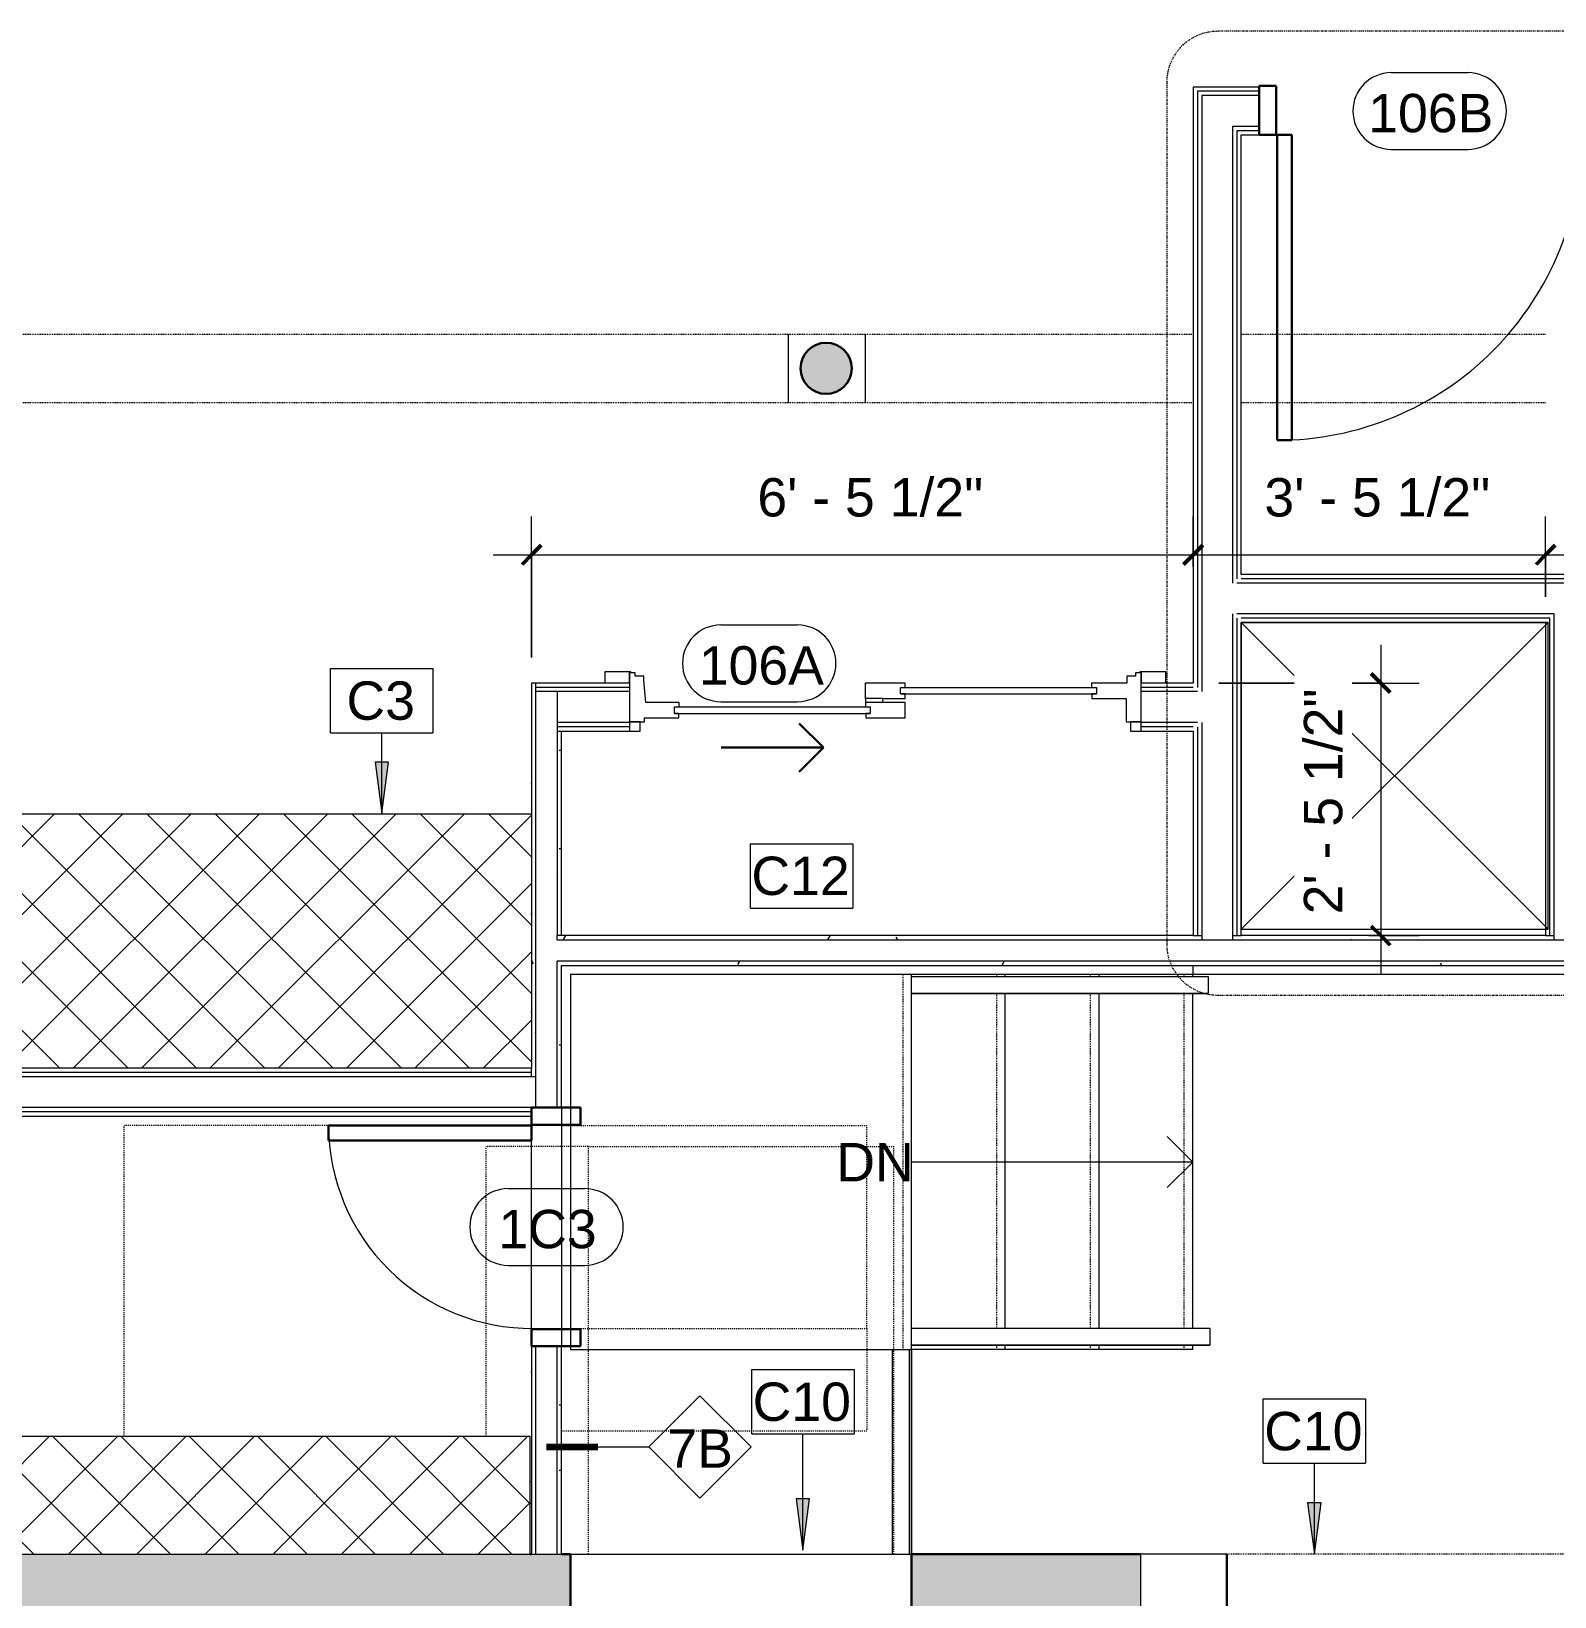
# Model space of a CAD drawing. Header units: inches. Extents: x -1287 to 1590, y -3558 to 989.
# Drawn here: x -964.3 to -785.6, y 31.3 to 214.9 of the extents above; entities that cross this region are included whole.
import ezdxf

# ---------------------------------------------------------------- set-up
doc = ezdxf.new("R2010")
doc.units = ezdxf.units.IN
doc.header["$MEASUREMENT"] = 0
for name, pattern in [('Dash', [0.25, 0.125, -0.125]), ('Dash 1_16_', [0.125, 0.0625, -0.0625]), ('Dash Dot 3_16_', [0.3125, 0.1875, -0.0625, 0, -0.0625]), ('Overhead', [0.15625, 0.09375, -0.0625]), ('Overhead 1_16_', [0.101562, 0.0625, -0.039062])]:
    doc.linetypes.add(name, pattern=pattern)
for name, color, linetype, lineweight in [('A-ANNO-DIMS', 211, 'Continuous', 9), ('A-ANNO-DIMS-48', 211, 'Continuous', 9), ('A-ANNO-KEYN', 231, 'Continuous', 9), ('A-ANNO-SYMB', 150, 'Continuous', 9), ('A-DETL', 90, 'Continuous', 9), ('A-DETL-GENF', 92, 'Continuous', 18), ('A-DETL-MEDM', 33, 'Continuous', 18), ('A-DOOR', 31, 'Continuous', 18), ('A-DOOR-FRAM', 31, 'Continuous', 30), ('A-DOOR-GLAZ', 31, 'Continuous', 30), ('A-DOOR-IDEN', 31, 'Continuous', 9), ('A-DOOR-OPNG', 31, 'Continuous', 30), ('A-FLOR-HRAL', 11, 'Continuous', 18), ('A-GENM', 13, 'Continuous', 9), ('A-WALL', 113, 'Continuous', 18), ('A-WALL-IDEN', 211, 'Continuous', 9), ('A-WALL-PATT', 111, 'Continuous', 18), ('I-WALL', 2, 'Continuous', 18), ('Q-CASE', 31, 'Continuous', 9), ('S-COLS', 52, 'Continuous', 18), ('S-STRS', 31, 'Continuous', 18), ('S-STRS-ANNO', 31, 'Continuous', 9), ('S-STRS-IDEN', 31, 'Continuous', 9)]:
    doc.layers.add(name, color=color, linetype=linetype, lineweight=lineweight)
doc.styles.add('Arial', font='arial.ttf', dxfattribs={"height": 4.5})
doc.styles.add('Swis721 Lt BT', font='swissl.ttf', dxfattribs={"height": 4.5})
doc.dimstyles.new('OTJ_-_3_32__Linear', dxfattribs={"dimscale": 12, "dimtxt": 4.748918, "dimasz": 0.1875, "dimexe": 0.375, "dimexo": 0.25, "dimgap": 0.25, "dimtad": 1, "dimdec": 1, "dimrnd": 0.5, "dimzin": 3, "dimdsep": 46, "dimlunit": 4, "dimtxsty": 'Swis721 Lt BT', "dimblk1": 'OBLIQUE', "dimblk2": 'OBLIQUE', "dimsah": 1, "dimcen": 0.09, "dimdle": 0.375, "dimazin": 0, "dimtfac": 1, "dimtdec": 4, "dimtix": 1, "dimtmove": 0, "dimatfit": 3, "dimfxl": 1, "dimtvp": 1, "dimtfill": 1, "dimfrac": 2, "dimtolj": 1, "dimtzin": 0, "dimarcsym": 2})
doc.dimstyles.new('OTJ_-_3_32__Linear__1_2__Tolerance', dxfattribs={"dimscale": 12, "dimtxt": 4.748918, "dimasz": 0.1875, "dimexe": 0.375, "dimexo": 0.25, "dimgap": 0.25, "dimtad": 1, "dimdec": 1, "dimrnd": 0.5, "dimzin": 3, "dimdsep": 46, "dimlunit": 4, "dimtxsty": 'Swis721 Lt BT', "dimblk1": 'OBLIQUE', "dimblk2": 'OBLIQUE', "dimsah": 1, "dimcen": 0.09, "dimdle": 0.375, "dimazin": 0, "dimtfac": 1, "dimtdec": 4, "dimtix": 1, "dimtmove": 0, "dimatfit": 3, "dimfxl": 1, "dimtvp": 1, "dimfrac": 2, "dimtolj": 1, "dimtzin": 0, "dimarcsym": 2})
pattern_1 = [(0, (0, 0), (15.36, 3.84), [0.634, -10.886, 0.634, -10.886, -61.44]), (0, (0, 0), (15.36, 3.84), [-23.04, 0.634, -22.406, 0.634, -10.886, -26.88]), (0, (0, 0), (15.36, 3.84), [-57.6, 0.634, -7.046, 0.634, -18.566]), (120, (5.76, 1.92), (-11.005538, 11.38215), [0.634, -10.886, 0.634, -10.886, -61.44]), (120, (5.76, 1.92), (-11.005538, 11.38215), [-23.04, 0.634, -22.406, 0.634, -10.886, -26.88]), (120, (5.76, 1.92), (-11.005538, 11.38215), [-57.6, 0.634, -7.046, 0.634, -18.566]), (240, (7.68, 9.6), (-4.354462, -15.22215), [0.634, -10.886, 0.634, -10.886, -61.44]), (240, (7.68, 9.6), (-4.354462, -15.22215), [-23.04, 0.634, -22.406, 0.634, -10.886, -26.88]), (240, (7.68, 9.6), (-4.354462, -15.22215), [-57.6, 0.634, -7.046, 0.634, -18.566])]

# ---------------------------------------------------------------- blocks, each defined once
blk = doc.blocks.new('Concrete-Round-Column - 10_-4877615-1st Floor Construction')
at = {"layer": 'S-COLS', "lineweight": 9}
blk.add_hatch(color=7, dxfattribs=at).paths.add_polyline_path([(0, -3), (1.15, -2.77), (2.12, -2.12), (2.77, -1.15), (3, 0), (2.77, 1.15), (2.12, 2.12), (1.15, 2.77), (0, 3), (-1.15, 2.77), (-2.12, 2.12), (-2.77, 1.15), (-3, 0), (-2.77, -1.15), (-2.12, -2.12), (-1.15, -2.77)], flags=0)
at = {"layer": 'S-COLS', "color": 8, "lineweight": 30}
for start, end in [(360, 180), (180, 360)]:
    blk.add_arc((0, 0), 3, start, end, dxfattribs=at)
blk = doc.blocks.new('Single Flush - D2 3_ X 8_-8252890-1st Floor Construction')
at = {"layer": 'A-DOOR', "lineweight": 30}
for p, q in [((16.15625, 38.625), (16.15625, 2.8125)), ((17.90625, 38.625), (16.15625, 38.625)), ((17.90625, 2.8125), (17.90625, 38.625)), ((16.15625, 2.8125), (17.90625, 2.8125))]:
    blk.add_line(p, q, dxfattribs=at)
at = {"layer": 'A-DOOR', "lineweight": 9}
blk.add_arc((17.90625, 2.8125), 35.8125, 90, 180.5, dxfattribs=at)
at = {"layer": 'A-DOOR-FRAM'}
for p, q in [((-20, -2.9375), (-20, 2.8125)), ((-20, 2.8125), (-18, 2.8125)), ((-18, -2.9375), (-18, 2.8125)), ((18.000004, -2.9375), (18.000004, 2.8125)), ((18.000004, 2.8125), (20.000004, 2.8125)), ((20.000004, -2.9375), (20.000004, 2.8125)), ((-20, -2.9375), (-18, -2.9375)), ((18.000004, -2.9375), (20.000004, -2.9375))]:
    blk.add_line(p, q, dxfattribs=at)
blk = doc.blocks.new('Door-Sliding-JELD-WEN-2_Panel-Stationary_Active-Wide_Stile-EpicVue - D6 5_ X 8_-8222142-1st Floor Construction')
at = {"layer": 'A-DETL-GENF', "lineweight": 9}
for p, q in [((-29.86, 4.12), (-32.91, 4.12)), ((-32.91, 4.12), (-32.91, 2.86)), ((-30, 2.86), (-30, 4.04)), ((-30, 4.04), (-29.86, 4.04)), ((-29.34, 4.01), (-30, 4.01)), ((-30, 4.01), (-30, -1.74)), ((-29.86, 4.04), (-29.86, 4.12)), ((-29.34, 3.61), (-29.34, 4.01)), ((30, 4.01), (29.34, 4.01)), ((29.34, 4.01), (29.34, 3.61)), ((29.86, 4.12), (29.86, 4.04)), ((32.91, 4.12), (29.86, 4.12)), ((29.86, 4.04), (30, 4.04)), ((30, 4.04), (30, 2.86)), ((30, -1.74), (30, 4.01)), ((32.91, 2.86), (32.91, 4.12)), ((-32.91, 2.86), (-30, 2.86)), ((-28.34, 3.61), (-29.34, 3.61)), ((-28.34, 3.12), (-28.34, 3.61)), ((-28.11, 0.52), (-28.34, 3.12)), ((2.32, 2.8), (-2.37, 2.8)), ((-2.37, 2.8), (-2.37, 0.96)), ((1.78, 1.54), (1.78, 2.29)), ((1.78, 2.29), (2.32, 2.29)), ((2.32, 2.29), (2.32, 2.8)), ((24.2, 2.8), (24.2, 2.29)), ((28.33, 2.8), (24.2, 2.8)), ((24.2, 2.29), (24.75, 2.29)), ((24.75, 2.29), (24.75, 1.54)), ((29.34, 3.61), (28.33, 3.61)), ((28.33, 3.61), (28.33, 2.8)), ((30, 2.86), (32.91, 2.86)), ((-24.21, 0.52), (-28.11, 0.52)), ((-24.75, -0.74), (-24.75, 0.01)), ((-24.75, 0.01), (-24.21, 0.01)), ((-24.21, 0.01), (-24.21, 0.52)), ((-2.37, 0.96), (-2.32, 0.96)), ((-2.32, 1.01), (-2.32, 0.96)), ((-0.28, 1.01), (-2.32, 1.01)), ((-2.32, 0.96), (-2.32, 0.01)), ((-0.28, 0.52), (-2.32, 0.52)), ((-2.32, 0.01), (-1.78, 0.01)), ((-1.78, 0.01), (-1.78, -0.74)), ((-0.28, 0.52), (-0.28, 1.01)), ((-0.28, 1.01), (2.31, 1.01)), ((2.31, 0.52), (-0.28, 0.52)), ((2.31, 1.54), (1.78, 1.54)), ((2.31, 1.01), (2.31, 1.54)), ((2.31, -1.27), (2.31, 0.52)), ((24.75, 1.54), (24.21, 1.54)), ((24.21, 1.54), (24.21, 1.01)), ((24.21, 1.01), (28.25, 1.01)), ((28.25, 1.01), (28.25, -1.74)), ((-30, -1.74), (-28.25, -1.74)), ((-28.25, -1.74), (-28.25, -1.27)), ((-28.25, -1.27), (-24.22, -1.27)), ((-24.22, -0.74), (-24.75, -0.74)), ((-24.22, -1.27), (-24.22, -0.74)), ((-1.78, -0.74), (-2.31, -0.74)), ((-2.31, -0.74), (-2.31, -1.27)), ((-2.31, -1.27), (2.31, -1.27)), ((28.25, -1.74), (30, -1.74))]:
    blk.add_line(p, q, dxfattribs=at)
at = {"layer": 'A-DOOR-FRAM', "lineweight": 9}
for p, q in [((-28.75, -1.74), (-30, -1.74)), ((-30, -1.74), (-30, -2.81)), ((-28.75, -2.81), (-28.75, -1.74)), ((28.75, -1.74), (28.75, -2.81)), ((30, -1.74), (28.75, -1.74)), ((30, -2.81), (30, -1.74)), ((-30, -2.81), (-28.75, -2.81)), ((28.75, -2.81), (30, -2.81))]:
    blk.add_line(p, q, dxfattribs=at)
at = {"layer": 'A-DOOR-GLAZ', "lineweight": 9}
for p, q in [((1.78, 2.29), (24.75, 2.29)), ((-24.75, 0.01), (-1.78, 0.01)), ((1.78, 1.54), (24.75, 1.54)), ((-24.75, -0.74), (-1.78, -0.74))]:
    blk.add_line(p, q, dxfattribs=at)
at = {"layer": 'A-DOOR-OPNG'}
for p, q in [((-10.1, -1.92), (-7.27, -4.75)), ((-7.27, -4.75), (-19.27, -4.75)), ((-10.1, -7.58), (-7.27, -4.75))]:
    blk.add_line(p, q, dxfattribs=at)
blk = doc.blocks.new('Single Flush - D13 3_ X 8_-8254427-1st Floor Construction')
at = {"layer": 'A-DOOR', "lineweight": 30}
for p, q in [((16.16, -10), (17.91, -10)), ((16.16, -45.81), (16.16, -10)), ((17.91, -10), (17.91, -45.81)), ((17.91, -45.81), (16.16, -45.81))]:
    blk.add_line(p, q, dxfattribs=at)
at = {"layer": 'A-DOOR', "lineweight": 9}
blk.add_arc((17.91, -10), 35.81, 179.5, 270, dxfattribs=at)
at = {"layer": 'A-DOOR-FRAM'}
for p, q in [((-20, -4.25), (-20, -10)), ((-20, -4.25), (-18, -4.25)), ((-18, -4.25), (-18, -10)), ((18, -4.25), (18, -10)), ((18, -4.25), (20, -4.25)), ((20, -4.25), (20, -10)), ((-20, -10), (-18, -10)), ((18, -10), (20, -10))]:
    blk.add_line(p, q, dxfattribs=at)
at = {"layer": 'A-GENM', "linetype": 'Dash'}
for p, q in [((-17.91, 57.81), (-29.91, 57.81)), ((-29.91, 23.78), (-29.91, 57.81)), ((-17.91, 57.81), (17.91, 57.81)), ((-17.91, 10), (-17.91, 57.81)), ((17.91, 10), (17.91, 57.81)), ((17.87, 10), (17.91, 10)), ((-35.91, -10), (-35.91, -10.38)), ((17.87, -10), (17.91, -10)), ((17.91, -10), (17.91, -69.81)), ((-35.91, -12.38), (-35.91, -60.38)), ((-35.91, -62.38), (-35.91, -69.81)), ((-35.91, -69.81), (17.91, -69.81))]:
    blk.add_line(p, q, dxfattribs=at)
blk = doc.blocks.new('Desk10 - Desk-7240218-1st Floor Construction')
at = {"layer": 'Q-CASE'}
h = blk.add_hatch(dxfattribs=at)
h.set_pattern_fill('FP_15', color=256, style=0, pattern_type=2)
h.set_pattern_definition([(225, (1396.877, 929.19), (4.006467, -4.006467), []), (315, (1396.877, 929.19), (4.006467, 4.006467), [])])
h.paths.add_polyline_path([(2337.18, 835.94), (2302.48, 835.94), (2302.48, 806.12), (2377.1, 806.12), (2377.1, 835.94)], flags=0)
for p, q in [((2377.1, 806.12), (2377.1, 835.94)), ((2302.48, 806.12), (2377.1, 806.12))]:
    blk.add_line(p, q, dxfattribs=at)
blk = doc.blocks.new('Single Flush - D2 2_X8_-8192803-1st Floor Construction')
at = {"layer": 'A-DOOR', "lineweight": 30}
for p, q in [((10.16, 25.56), (10.16, 1.75)), ((11.91, 25.56), (10.16, 25.56)), ((11.91, 1.75), (11.91, 25.56)), ((10.16, 1.75), (11.91, 1.75))]:
    blk.add_line(p, q, dxfattribs=at)
at = {"layer": 'A-DOOR', "lineweight": 9}
blk.add_arc((11.91, 1.75), 23.81, 90, 180.5, dxfattribs=at)
at = {"layer": 'A-DOOR-FRAM'}
for p, q in [((-14, -4), (-14, 1.75)), ((-14, 1.75), (-12, 1.75)), ((-12, -4), (-12, 1.75)), ((12, -4), (12, 1.75)), ((12, 1.75), (14, 1.75)), ((14, -4), (14, 1.75)), ((-14, -4), (-12, -4)), ((12, -4), (14, -4))]:
    blk.add_line(p, q, dxfattribs=at)
at = {"layer": 'A-GENM', "linetype": 'Dash'}
for p, q in [((-24.6, 49.56), (11.91, 49.56)), ((11.91, 1.75), (11.91, 49.56)), ((-29.91, 1.75), (-29.91, 1.95)), ((11.87, 1.75), (11.91, 1.75)), ((-23.91, -1.75), (-23.91, -37.56)), ((-11.91, -1.75), (-11.91, -37.56)), ((11.87, -1.75), (11.91, -1.75)), ((11.91, -1.75), (11.91, -37.56)), ((-11.91, -37.56), (-23.91, -37.56)), ((-11.91, -37.56), (11.91, -37.56))]:
    blk.add_line(p, q, dxfattribs=at)
blk = doc.blocks.new('CW Shelves _ Rails - Shelve Rail-8112145-1st Floor Construction')
at = {"layer": 'Q-CASE'}
h = blk.add_hatch(dxfattribs=at)
h.set_pattern_fill('FP_26', color=256, style=0, pattern_type=2)
h.set_pattern_definition([(45, (1005.191, -33.893), (-4.006467, 4.006467), []), (135, (1005.191, -33.893), (-4.006467, -4.006467), [])])
h.paths.add_polyline_path([(99.39, 2.36), (99.39, 16.14), (2, 16.14), (2, 2.36), (91.66, 2.36)], flags=0)
for p, q in [((99.39, 16.14), (2, 16.14)), ((2, 16.14), (2, 2.36)), ((99.39, 2.36), (99.39, 16.14)), ((2, 2.36), (99.39, 2.36))]:
    blk.add_line(p, q, dxfattribs=at)
blk = doc.blocks.new('Door-Opening - Elevator Opening-7712518-1st Floor Construction')
at = {"layer": 'A-DETL-GENF', "linetype": 'Overhead', "lineweight": 9}
for p, q in [((25.68, 10), (-26.32, 10)), ((-26.32, -10), (25.68, -10))]:
    blk.add_line(p, q, dxfattribs=at)
at = {"layer": 'A-DETL-MEDM', "lineweight": 30}
for p, q in [((-26.32, 10), (-26.32, -10)), ((25.68, -10), (25.68, 10))]:
    blk.add_line(p, q, dxfattribs=at)
blk = doc.blocks.new('Top Rail Type - Top Rail_Internal_-8436533-1st Floor Construction')
at = {"layer": 'A-FLOR-HRAL', "lineweight": 9}
for p, q in [((-861.04, 62.75), (-826.04, 62.75)), ((-826.04, 62.75), (-826.04, 60.75)), ((-826.04, 60.75), (-861.04, 60.75)), ((-863.29, 36.25), (-863.29, 60.25)), ((-861.29, 60.25), (-861.29, 36.25))]:
    blk.add_line(p, q, dxfattribs=at)
blk = doc.blocks.new('Top Rail Type - Top Rail_Internal_-V93-1st Floor Construction')
at = {"layer": 'A-FLOR-HRAL', "lineweight": 9}
for p, q in [((-861.04, 62.75), (-826.04, 62.75)), ((-826.04, 62.75), (-826.04, 60.75)), ((-861.04, 60.75), (-826.04, 60.75)), ((-863.29, 36.25), (-863.29, 60.25)), ((-861.29, 36.25), (-861.29, 60.25))]:
    blk.add_line(p, q, dxfattribs=at)
blk = doc.blocks.new('Top Rail Type - Top Rail_Internal_-8436560-1st Floor Construction')
at = {"layer": 'A-FLOR-HRAL', "lineweight": 9}
for p, q in [((-861.04, 104.03), (-826.25, 104.03)), ((-826.25, 104.03), (-826.25, 102.03)), ((-826.25, 102.03), (-861.04, 102.03))]:
    blk.add_line(p, q, dxfattribs=at)
blk = doc.blocks.new('Top Rail Type - Top Rail_Internal_-V94-1st Floor Construction')
at = {"layer": 'A-FLOR-HRAL', "lineweight": 9}
for p, q in [((-861.04, 104.03), (-826.25, 104.03)), ((-826.25, 104.03), (-826.25, 102.03)), ((-861.04, 102.03), (-826.25, 102.03))]:
    blk.add_line(p, q, dxfattribs=at)
blk = doc.blocks.new('Door Tag - Door Tag-41184-1st Floor Construction')
at = {"layer": 'A-DOOR-IDEN'}
for p, q in [((-0.09375, 0.09375), (0.09375, 0.09375)), ((-0.09375, -0.09375), (0.09375, -0.09375))]:
    blk.add_line(p, q, dxfattribs=at)
for centre, start, end in [((-0.09375, 0), 90, 270), ((0.09375, 0), 270, 90)]:
    blk.add_arc(centre, 0.09375, start, end, dxfattribs=at)
blk = doc.blocks.new('DIMBLOCK23-1st Floor Construction')
at = {"layer": 'A-ANNO-DIMS-48'}
for p, q in [((-828, 152.07), (-828, 157.98)), ((-786.65, 148.56), (-786.65, 157.98)), ((-832.5, 153.48), (-782.15, 153.48)), ((-828, 153.48), (-828, 152.07)), ((-786.65, 153.48), (-786.65, 148.56))]:
    blk.add_line(p, q, dxfattribs=at)
at = {"layer": 'A-ANNO-DIMS-48', "lineweight": 50}
for p, q in [((-828, 153.48), (-826.87, 154.61)), ((-786.65, 153.48), (-785.53, 154.61)), ((-828, 153.48), (-829.12, 152.36)), ((-786.65, 153.48), (-787.78, 152.36))]:
    blk.add_line(p, q, dxfattribs=at)
at = {"layer": 'A-ANNO-DIMS-48', "color": 0, "insert": (-819.65, 162.49), "char_height": 4.5, "width": 29.579, "attachment_point": 1, "line_spacing_factor": 1.005062, "style": 'Swis721 Lt BT'}
blk.add_mtext('3\' - 5 1/2"', dxfattribs=at)
blk = doc.blocks.new('_Oblique')
at = {"color": 0, "linetype": 'ByBlock', "lineweight": -2}
blk.add_line((-0.5, -0.5), (0.5, 0.5), dxfattribs=at)
blk = doc.blocks.new('DIMBLOCK24-1st Floor Construction')
at = {"layer": 'A-ANNO-DIMS-48'}
for p, q in [((-905.61, 141.44), (-905.61, 157.98)), ((-828, 152.07), (-828, 157.98)), ((-910.11, 153.48), (-823.5, 153.48)), ((-905.61, 153.48), (-905.61, 141.44)), ((-828, 153.48), (-828, 152.07))]:
    blk.add_line(p, q, dxfattribs=at)
at = {"layer": 'A-ANNO-DIMS-48', "lineweight": 50}
for p, q in [((-905.61, 153.48), (-904.48, 154.61)), ((-828, 153.48), (-826.87, 154.61)), ((-905.61, 153.48), (-906.73, 152.36)), ((-828, 153.48), (-829.12, 152.36))]:
    blk.add_line(p, q, dxfattribs=at)
at = {"layer": 'A-ANNO-DIMS-48', "color": 0, "insert": (-879.13, 162.49), "char_height": 4.5, "width": 29.579, "attachment_point": 1, "line_spacing_factor": 1.005062, "style": 'Swis721 Lt BT'}
blk.add_mtext('6\' - 5 1/2"', dxfattribs=at)
blk = doc.blocks.new('DIMBLOCK57-1st Floor Construction')
at = {"layer": 'A-ANNO-DIMS-48'}
for p, q in [((-806, 142.94), (-806, 104.32)), ((-825, 138.44), (-801.5, 138.44)), ((-806, 138.44), (-825, 138.44)), ((-807.41, 108.82), (-801.5, 108.82)), ((-806, 108.82), (-807.41, 108.82))]:
    blk.add_line(p, q, dxfattribs=at)
at = {"layer": 'A-ANNO-DIMS-48', "lineweight": 50}
for p, q in [((-806, 138.44), (-807.13, 139.57)), ((-806, 138.44), (-804.88, 137.32)), ((-806, 108.82), (-807.13, 109.94)), ((-806, 108.82), (-804.88, 107.69))]:
    blk.add_line(p, q, dxfattribs=at)
at = {"layer": 'A-ANNO-DIMS-48', "color": 0, "insert": (-815.01, 111.31), "char_height": 4.5, "width": 29.579, "attachment_point": 1, "rotation": 90, "line_spacing_factor": 1.005062, "style": 'Swis721 Lt BT', "bg_fill": 3, "box_fill_scale": 1.25, "bg_fill_color": 256, "bg_fill_true_color": 13158600, "bg_fill_transparency": 0}
blk.add_mtext('2\' - 5 1/2"', dxfattribs=at)
blk = doc.blocks.new('Keynote Tag - Keynote Number - Boxed-135510-1st Floor Construction')
at = {"layer": 'A-ANNO-KEYN'}
for p, q in [((-0.125, -0.0792), (-0.125, 0.0781)), ((-0.125, 0.0781), (0.125, 0.0781)), ((0.125, 0.0781), (0.125, -0.0792)), ((-0.125, -0.0792), (0.125, -0.0792))]:
    blk.add_line(p, q, dxfattribs=at)
blk = doc.blocks.new('Wall Tag - 1_4_-62626-1st Floor Construction')
at = {"layer": 'A-WALL-IDEN'}
for p, q in [((-0.125, 0), (0, 0.125)), ((0, 0.125), (0.125, 0)), ((-0.125, 0), (0, -0.125)), ((0, -0.125), (0.125, 0))]:
    blk.add_line(p, q, dxfattribs=at)

msp = doc.modelspace()

# ---------------------------------------------------------------- hatches: boundary and pattern name
at = {"layer": 'A-ANNO-KEYN'}
for points in [[(-923.19, 123.17), (-922.4, 129.17), (-923.98, 129.17)], [(-873.79, 36.72), (-873, 42.72), (-874.58, 42.72)], [(-813.78, 36.25), (-812.99, 42.25), (-814.57, 42.25)]]:
    msp.add_hatch(color=256, dxfattribs=at).paths.add_polyline_path(points, flags=0)
at = {"layer": 'A-WALL-PATT', "lineweight": 9}
h = msp.add_hatch(dxfattribs=at)
h.set_pattern_fill('FP_3', color=256, style=0, pattern_type=2)
h.set_pattern_definition(pattern_1)
h.paths.add_polyline_path([(-905.11, 36.25), (-905.11, 60.63), (-905.61, 60.63), (-905.61, 36.25)], flags=0)
h.paths.add_polyline_path([(-905.11, 92.25), (-905.11, 138.44), (-905.61, 138.44), (-905.61, 92.25)], flags=0)
h = msp.add_hatch(dxfattribs=at)
h.set_pattern_fill('FP_3', color=256, style=0, pattern_type=2)
h.set_pattern_definition(pattern_1)
h.paths.add_polyline_path([(-902.61, 36.25), (-902.11, 36.25), (-902.11, 60.63), (-902.61, 60.63), (-902.61, 54.48)], flags=0)
h.paths.add_polyline_path([(-902.11, 88.63), (-902.11, 105.82), (-902.61, 105.82), (-902.61, 88.63)], flags=0)
h.paths.add_polyline_path([(-902.11, 108.82), (-902.11, 132.82), (-902.61, 132.82), (-902.61, 108.82)], flags=0)
h = msp.add_hatch(dxfattribs=at)
h.set_pattern_fill('FP_3', color=256, style=0, pattern_type=2)
h.set_pattern_definition(pattern_1)
h.paths.add_polyline_path([(-692.82, 108.32), (-692.82, 108.82), (-782.03, 108.82), (-782.03, 108.32), (-699.32, 108.32)], flags=0)
h.paths.add_polyline_path([(-823.37, 108.32), (-785.65, 108.32), (-785.65, 108.82), (-823.37, 108.82)], flags=0)
h.paths.add_polyline_path([(-827, 108.32), (-827, 108.82), (-902.61, 108.82), (-902.61, 108.32), (-833.2, 108.32)], flags=0)
h = msp.add_hatch(dxfattribs=at)
h.set_pattern_fill('FP_3', color=256, style=0, pattern_type=2)
h.set_pattern_definition(pattern_1)
h.paths.add_polyline_path([(-699.32, 105.32), (-692.82, 105.32), (-692.82, 105.82), (-902.11, 105.82), (-902.11, 105.32), (-726.1, 105.32)], flags=0)
at = {"layer": 'A-WALL-PATT'}
h = msp.add_hatch(color=250, dxfattribs=at)
h.paths.add_polyline_path([(-590.07, 16.25), (-590.07, 36.25), (-772.04, 36.25), (-772.04, 16.25), (-605.07, 16.25)], flags=0)
h.paths.add_polyline_path([(-993.86, 16.25), (-901.04, 16.25), (-901.04, 36.25), (-1015.06, 36.25), (-1015.06, 16.25)], flags=0)
h.paths.add_polyline_path([(-834.14, 16.25), (-834.14, 36.25), (-861.04, 36.25), (-861.04, 16.25), (-843.04, 16.25)], flags=0)

# ---------------------------------------------------------------- linework, layer by layer
at = {"layer": 'A-ANNO-KEYN'}
for p, q in [((-923.19, 129.33), (-923.19, 132.61)), ((-922.4, 129.17), (-923.98, 129.17)), ((-923.98, 129.17), (-923.19, 123.17)), ((-923.19, 123.17), (-923.19, 129.33)), ((-923.19, 123.17), (-922.4, 129.17)), ((-873.79, 36.72), (-873.79, 50.35)), ((-813.78, 36.25), (-813.78, 46.9)), ((-873, 42.72), (-874.58, 42.72)), ((-874.58, 42.72), (-873.79, 36.72)), ((-873.79, 36.72), (-873, 42.72)), ((-812.99, 42.25), (-814.57, 42.25)), ((-814.57, 42.25), (-813.78, 36.25)), ((-813.78, 36.25), (-812.99, 42.25))]:
    msp.add_line(p, q, dxfattribs=at)
at = {"layer": 'A-ANNO-SYMB', "linetype": 'Dash Dot 3_16_'}
for p, q in [((-652.42, 214.91), (-825.11, 214.91)), ((-831.11, 208.91), (-831.11, 107.83)), ((-825.11, 101.83), (-652.42, 101.83))]:
    msp.add_line(p, q, dxfattribs=at)
msp.add_arc((-825.11, 208.91), 6, 90, 180, dxfattribs=at)
at = {"layer": 'A-DETL', "linetype": 'Dash 1_16_'}
for p, q in [((-1004.06, 179.37), (-828, 179.37)), ((-822.37, 179.37), (-786.65, 179.37)), ((-1004.06, 171.37), (-828, 171.37)), ((-822.37, 171.37), (-786.65, 171.37))]:
    msp.add_line(p, q, dxfattribs=at)
at = {"layer": 'A-DETL'}
for p, q in [((-875.5, 179.37), (-875.5, 171.37)), ((-866.5, 179.37), (-866.5, 171.37))]:
    msp.add_line(p, q, dxfattribs=at)
at = {"layer": 'A-DETL', "lineweight": 18}
for p, q in [((-786.37, 145.56), (-822.37, 145.56)), ((-822.37, 145.56), (-822.37, 109.56)), ((-822.37, 145.56), (-786.37, 109.56)), ((-786.37, 145.56), (-822.37, 109.56)), ((-786.37, 109.56), (-786.37, 145.56)), ((-822.37, 109.56), (-786.37, 109.56))]:
    msp.add_line(p, q, dxfattribs=at)
at = {"layer": 'A-WALL'}
for p, q in [((-820.26, 207.87), (-827.5, 207.87)), ((-827.5, 207.87), (-827.5, 137.94)), ((-820.26, 207.37), (-827, 207.37)), ((-827, 207.37), (-827, 137.44)), ((-820.26, 203.75), (-823.37, 203.75)), ((-823.37, 203.75), (-823.37, 150.18)), ((-820.26, 203.25), (-822.87, 203.25)), ((-822.87, 203.25), (-822.87, 150.68)), ((-781.53, 150.68), (-822.37, 150.68)), ((-782.03, 150.18), (-822.87, 150.18)), ((-823.37, 146.56), (-823.37, 108.32)), ((-785.65, 146.56), (-822.87, 146.56)), ((-822.87, 146.06), (-822.87, 108.82)), ((-786.15, 146.06), (-822.37, 146.06)), ((-786.15, 108.82), (-786.15, 146.06)), ((-785.65, 108.32), (-785.65, 146.56)), ((-905.11, 92.25), (-905.11, 138.44)), ((-894.11, 137.94), (-905.11, 137.94)), ((-828, 137.94), (-834.11, 137.94)), ((-894.11, 137.44), (-905.11, 137.44)), ((-902.61, 137.44), (-902.61, 108.82)), ((-827.5, 137.44), (-834.11, 137.44)), ((-894.11, 133.82), (-902.61, 133.82)), ((-894.11, 133.32), (-902.61, 133.32)), ((-902.61, 132.82), (-902.11, 132.82)), ((-827.5, 133.82), (-834.11, 133.82)), ((-828, 133.32), (-834.11, 133.32)), ((-827.5, 133.32), (-827.5, 108.82)), ((-827, 133.82), (-827, 108.32)), ((-902.11, 108.82), (-902.61, 108.82)), ((-902.61, 108.32), (-902.61, 108.82)), ((-828, 108.82), (-827, 108.82)), ((-823.37, 108.82), (-822.37, 108.82)), ((-786.65, 108.82), (-785.65, 108.82)), ((-902.61, 108.32), (-692.32, 108.32)), ((-902.61, 88.63), (-902.61, 105.82)), ((-649.82, 105.82), (-902.61, 105.82)), ((-905.61, 92.75), (-1015.06, 92.75)), ((-905.11, 92.25), (-1015.06, 92.25)), ((-905.61, 92.25), (-905.61, 93.25)), ((-905.11, 88.63), (-905.11, 92.25)), ((-905.61, 88.63), (-1015.06, 88.63)), ((-905.61, 88.13), (-1015.06, 88.13)), ((-905.11, 36.25), (-905.11, 60.63)), ((-902.61, 36.25), (-902.61, 60.63)), ((-905.61, 36.25), (-902.11, 36.25)), ((-824.04, 36.25), (-834.14, 36.25))]:
    msp.add_line(p, q, dxfattribs=at)
at = {"layer": 'A-WALL', "color": 8, "lineweight": 30}
for p, q in [((-905.8, 36.25), (-905.61, 36.25)), ((-902.11, 36.25), (-901.04, 36.25)), ((-901.04, 36.25), (-901.04, 16.25)), ((-834.14, 36.25), (-861.04, 36.25)), ((-861.04, 36.25), (-861.04, 16.25))]:
    msp.add_line(p, q, dxfattribs=at)
at = {"layer": 'A-WALL', "lineweight": 9}
for p, q in [((-901.04, 36.25), (-861.04, 36.25)), ((-834.14, 16.25), (-834.14, 36.25))]:
    msp.add_line(p, q, dxfattribs=at)
at = {"layer": 'A-WALL-IDEN', "lineweight": 90}
msp.add_line((-903.86, 48.82), (-897.86, 48.82), dxfattribs=at)
at = {"layer": 'A-WALL-IDEN'}
msp.add_line((-903.86, 48.82), (-891.86, 48.82), dxfattribs=at)
at = {"layer": 'I-WALL'}
for p, q in [((-820.26, 208.37), (-828, 208.37)), ((-828, 208.37), (-828, 138.44)), ((-820.26, 202.75), (-820.26, 208.37)), ((-822.37, 202.75), (-820.26, 202.75)), ((-822.37, 151.18), (-822.37, 202.75)), ((-781.03, 151.18), (-822.37, 151.18)), ((-822.37, 108.82), (-822.37, 145.56)), ((-822.37, 145.56), (-786.65, 145.56)), ((-786.65, 145.56), (-786.65, 108.82)), ((-905.61, 138.44), (-905.61, 93.25)), ((-894.11, 138.44), (-905.61, 138.44)), ((-828, 138.44), (-834.11, 138.44)), ((-902.11, 108.82), (-902.11, 132.82)), ((-902.11, 132.82), (-894.11, 132.82)), ((-834.11, 132.82), (-828, 132.82)), ((-828, 132.82), (-828, 108.82)), ((-828, 108.82), (-902.11, 108.82)), ((-786.65, 108.82), (-822.37, 108.82)), ((-902.11, 88.63), (-902.11, 105.32)), ((-902.11, 105.32), (-649.82, 105.32)), ((-905.61, 93.25), (-1015.06, 93.25)), ((-905.61, 88.63), (-902.11, 88.63)), ((-905.61, 87.63), (-905.61, 88.63)), ((-1015.06, 87.63), (-905.61, 87.63)), ((-905.61, 60.63), (-905.61, 36.25)), ((-902.11, 60.63), (-905.61, 60.63)), ((-902.11, 36.25), (-902.11, 60.63))]:
    msp.add_line(p, q, dxfattribs=at)
at = {"layer": 'I-WALL', "lineweight": 9}
for p, q in [((-902.11, 88.63), (-902.11, 60.63)), ((-905.61, 60.63), (-905.61, 87.63))]:
    msp.add_line(p, q, dxfattribs=at)
at = {"layer": 'S-STRS', "lineweight": 9}
for p, q in [((-828.04, 105.32), (-828.04, 104.25)), ((-901.04, 104.25), (-901.04, 60.25)), ((-861.04, 104.25), (-901.04, 104.25)), ((-861.04, 60.25), (-861.04, 104.25)), ((-850.04, 104.25), (-861.04, 104.25)), ((-839.04, 104.25), (-850.04, 104.25)), ((-850.04, 104.03), (-850.04, 104.25)), ((-828.04, 104.25), (-839.04, 104.25)), ((-839.04, 104.03), (-839.04, 104.25)), ((-772.04, 104.25), (-828.04, 104.25)), ((-828.04, 104.03), (-828.04, 104.25)), ((-850.04, 62.75), (-850.04, 102.03)), ((-839.04, 62.75), (-839.04, 102.03)), ((-828.04, 62.75), (-828.04, 102.03)), ((-850.04, 60.25), (-850.04, 60.75)), ((-839.04, 60.25), (-839.04, 60.75)), ((-828.04, 60.25), (-828.04, 60.75)), ((-901.04, 60.25), (-861.04, 60.25)), ((-861.04, 60.25), (-861.04, 36.25)), ((-850.04, 60.25), (-861.04, 60.25)), ((-839.04, 60.25), (-850.04, 60.25)), ((-828.04, 60.25), (-839.04, 60.25))]:
    msp.add_line(p, q, dxfattribs=at)
at = {"layer": 'S-STRS', "linetype": 'Overhead 1_16_', "lineweight": 9}
for p, q in [((-862.04, 60.25), (-862.04, 104.25)), ((-851.04, 104.03), (-851.04, 104.25)), ((-840.04, 104.03), (-840.04, 104.25)), ((-829.04, 104.03), (-829.04, 104.25)), ((-851.04, 62.75), (-851.04, 102.03)), ((-840.04, 62.75), (-840.04, 102.03)), ((-829.04, 62.75), (-829.04, 102.03)), ((-851.04, 60.25), (-851.04, 60.75)), ((-840.04, 60.25), (-840.04, 60.75)), ((-829.04, 60.25), (-829.04, 60.75))]:
    msp.add_line(p, q, dxfattribs=at)
at = {"layer": 'S-STRS-ANNO'}
for p, q in [((-828.04, 82.25), (-831.04, 85.25)), ((-850.04, 82.25), (-861.04, 82.25)), ((-839.04, 82.25), (-850.04, 82.25)), ((-828.04, 82.25), (-839.04, 82.25)), ((-828.04, 82.25), (-831.04, 79.25))]:
    msp.add_line(p, q, dxfattribs=at)

# ---------------------------------------------------------------- block references
at = {"layer": 'A-ANNO-KEYN', "xscale": 47.99999999999997, "yscale": 47.99999999999997, "zscale": 47.99999999999997}
for p in [(-923.19, 136.41), (-873.94, 115.85), (-873.79, 54.15), (-813.78, 50.71)]:
    msp.add_blockref('Keynote Tag - Keynote Number - Boxed-135510-1st Floor Construction', p, dxfattribs=at)
at = {"layer": 'A-DOOR'}
for name, p, rotation in [('Single Flush - D2 3_ X 8_-8252890-1st Floor Construction', (-800.26, 205.56), 180), ('Single Flush - D2 2_X8_-8192803-1st Floor Construction', (-903.86, 74.63), 89.99999999999993), ('Door-Opening - Elevator Opening-7712518-1st Floor Construction', (-798.37, 26.25), 180)]:
    msp.add_blockref(name, p, dxfattribs=dict(at, rotation=rotation))
for name, p in [('Door-Sliding-JELD-WEN-2_Panel-Stationary_Active-Wide_Stile-EpicVue - D6 5_ X 8_-8222142-1st Floor Construction', (-864.11, 135.63)), ('Single Flush - D13 3_ X 8_-8254427-1st Floor Construction', (-881.04, 26.25))]:
    msp.add_blockref(name, p, dxfattribs=at)
at = {"layer": 'A-DOOR-IDEN', "xscale": 47.99999999999997, "yscale": 47.99999999999997, "zscale": 47.99999999999997}
for p in [(-800.26, 205.56), (-878.91, 140.76), (-903.86, 74.63)]:
    msp.add_blockref('Door Tag - Door Tag-41184-1st Floor Construction', p, dxfattribs=at)
at = {"layer": 'A-FLOR-HRAL', "lineweight": 9}
for name in ['Top Rail Type - Top Rail_Internal_-8436560-1st Floor Construction', 'Top Rail Type - Top Rail_Internal_-V94-1st Floor Construction', 'Top Rail Type - Top Rail_Internal_-8436533-1st Floor Construction', 'Top Rail Type - Top Rail_Internal_-V93-1st Floor Construction']:
    msp.add_blockref(name, (0, 0), dxfattribs=at)
at = {"layer": 'A-WALL-IDEN', "xscale": 47.99999999999997, "yscale": 47.99999999999997, "zscale": 47.99999999999997}
msp.add_blockref('Wall Tag - 1_4_-62626-1st Floor Construction', (-885.86, 48.82), dxfattribs=at)
at = {"layer": 'Q-CASE', "rotation": 180}
msp.add_blockref('Desk10 - Desk-7240218-1st Floor Construction', (1396.88, 929.19), dxfattribs=at)
at = {"layer": 'Q-CASE'}
msp.add_blockref('CW Shelves _ Rails - Shelve Rail-8112145-1st Floor Construction', (-1005.19, 33.89), dxfattribs=at)
at = {"layer": 'S-COLS', "lineweight": 9}
msp.add_blockref('Concrete-Round-Column - 10_-4877615-1st Floor Construction', (-871.06, 175.37), dxfattribs=at)

# ---------------------------------------------------------------- texts
at = {"layer": 'A-ANNO-KEYN', "char_height": 4.5, "attachment_point": 1, "style": 'Arial'}
for s, insert, width in [('C3', (-927.33, 138.64), 9.8475), ('C12', (-879.83, 118.08), 14.0895), ('C10', (-879.68, 56.38), 14.0895), ('C10', (-819.67, 52.93), 14.0895)]:
    msp.add_mtext(s, dxfattribs=dict(at, insert=insert, width=width))
at = {"layer": 'A-DOOR-IDEN', "char_height": 4.5, "attachment_point": 1, "style": 'Swis721 Lt BT'}
for s, insert, width in [('106B', (-807.47, 207.57), 17.271), ('106A', (-886, 142.77), 16.968), ('1C3', (-909.51, 76.64), 13.4835)]:
    msp.add_mtext(s, dxfattribs=dict(at, insert=insert, width=width))
at = {"layer": 'A-WALL-IDEN', "insert": (-889.69, 50.88), "char_height": 4.5, "width": 9.09, "attachment_point": 1, "style": 'Swis721 Lt BT'}
msp.add_mtext('7B', dxfattribs=at)
at = {"layer": 'S-STRS-IDEN', "insert": (-869.86, 84.49), "char_height": 4.5, "width": 10.5833, "attachment_point": 1, "line_spacing_factor": 1.005062, "style": 'Swis721 Lt BT'}
msp.add_mtext('DN', dxfattribs=at)

# ---------------------------------------------------------------- dimensions: what is measured, and where the dimension line sits
at = {"layer": 'A-ANNO-DIMS'}
for base, p1, p2, override, picture, middle in [((-828, 153.48), (-905.61, 138.44), (-828, 155.07), {"dimpost": '<>', "dimfxl": 79.371521}, 'DIMBLOCK24-1st Floor Construction', (-866.8, 159.05)), ((-786.6534, 153.4831), (-827.9965, 155.0741), (-786.6534, 145.5585), {"dimpost": '<>', "dimfxl": 42.424013}, 'DIMBLOCK23-1st Floor Construction', (-807.325, 159.0539))]:
    dim = msp.add_linear_dim(base=base, p1=p1, p2=p2, dimstyle='OTJ_-_3_32__Linear__1_2__Tolerance', override=override, dxfattribs=at)
    dim.commit()
    dim.dimension.update_dxf_attribs({"geometry": picture, "text_midpoint": middle})

# ---------------------------------------------------------------- next in the draw order: dimensions: what is measured, and where the dimension line sits
dim = msp.add_linear_dim(base=(-806, 108.82), p1=(-828, 138.44), p2=(-804.41, 108.82), angle=90, dimstyle='OTJ_-_3_32__Linear', override={"dimpost": '<>', "dimfxl": 37.866873}, dxfattribs=at)
dim.commit()
dim.dimension.update_dxf_attribs({"geometry": 'DIMBLOCK57-1st Floor Construction', "text_midpoint": (-811.57, 123.63)})

# ---------------------------------------------------------------- next in the draw order: linework, layer by layer
at = {"layer": 'A-ANNO-SYMB', "linetype": 'Dash Dot 3_16_'}
msp.add_arc((-825.11, 107.83), 6, 180, 270, dxfattribs=at)

doc.saveas('drawing.dxf')
